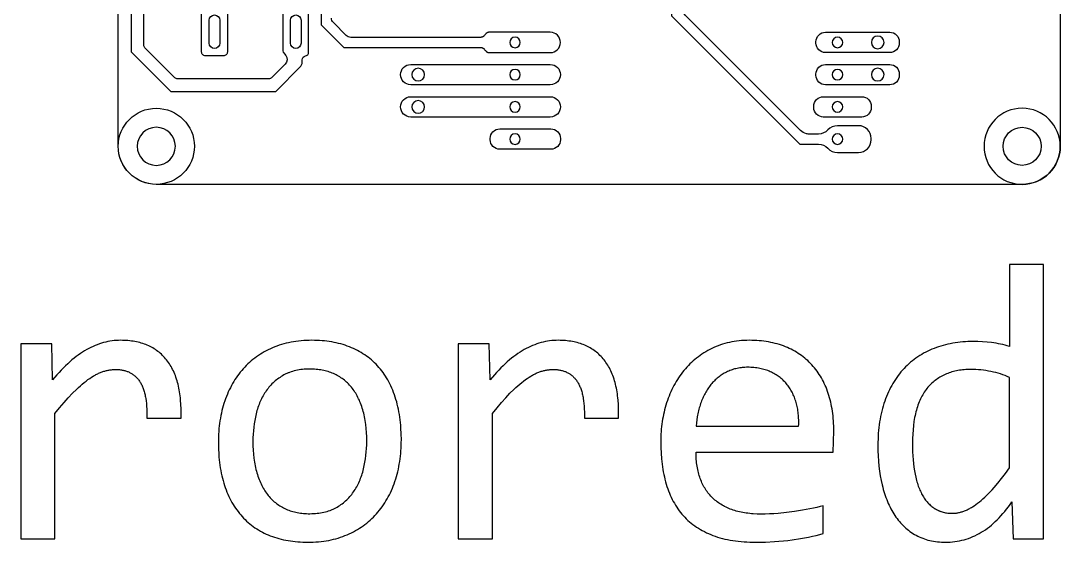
# Model space of a CAD drawing. Extents: x -177 to 52, y -70 to 234.
# Drawn here: x -123.5 to -41.6, y -69.7 to -28.6 of the extents above; entities that cross this region are included whole.
import ezdxf

# ---------------------------------------------------------------- set-up
doc = ezdxf.new("R2010")
doc.units = 0
doc.layers.get('0').update_dxf_attribs({"color": 160, "linetype": 'CONTINUOUS'})
for name, color, linetype in [('DEFAULT', 7, 'CONTINUOUS'), ('HOLES', 22, 'CONTINUOUS'), ('MOSFET', 7, 'CONTINUOUS'), ('MOSFET$TRACES', 7, 'CONTINUOUS')]:
    doc.layers.add(name, color=color, linetype=linetype)

msp = doc.modelspace()

# ---------------------------------------------------------------- linework, layer by layer
for points in [[(-55.951, -62.072), (-55.946, -62.495), (-55.93, -62.909), (-55.904, -63.314), (-55.867, -63.709), (-55.82, -64.094), (-55.762, -64.47), (-55.694, -64.837), (-55.615, -65.193), (-55.571, -65.368), (-55.525, -65.539), (-55.477, -65.707), (-55.426, -65.872), (-55.372, -66.034), (-55.316, -66.192), (-55.257, -66.347), (-55.196, -66.5), (-55.132, -66.649), (-55.065, -66.795), (-54.996, -66.937), (-54.925, -67.077), (-54.851, -67.213), (-54.774, -67.346), (-54.694, -67.477), (-54.612, -67.603), (-54.528, -67.727), (-54.441, -67.847), (-54.351, -67.963), (-54.259, -68.076), (-54.164, -68.186), (-54.066, -68.292), (-53.966, -68.394), (-53.863, -68.493), (-53.757, -68.588), (-53.649, -68.68), (-53.538, -68.768), (-53.425, -68.853), (-53.309, -68.934), (-53.19, -69.012), (-53.069, -69.086), (-52.945, -69.157), (-52.818, -69.223), (-52.689, -69.286), (-52.558, -69.344), (-52.424, -69.398), (-52.287, -69.447), (-52.149, -69.492), (-52.007, -69.533), (-51.864, -69.57), (-51.718, -69.602), (-51.569, -69.63), (-51.418, -69.654), (-51.265, -69.673), (-51.109, -69.688), (-50.95, -69.699), (-50.79, -69.705), (-50.626, -69.707), (-50.438, -69.704), (-50.251, -69.695), (-50.066, -69.68), (-49.882, -69.659), (-49.7, -69.631), (-49.52, -69.598), (-49.342, -69.558), (-49.165, -69.512), (-48.99, -69.461), (-48.816, -69.403), (-48.644, -69.339), (-48.474, -69.268), (-48.306, -69.192), (-48.139, -69.11), (-47.974, -69.022), (-47.811, -68.927), (-47.649, -68.826), (-47.488, -68.719), (-47.329, -68.605), (-47.172, -68.484), (-47.016, -68.357), (-46.861, -68.223), (-46.708, -68.083), (-46.556, -67.936), (-46.405, -67.783), (-46.257, -67.623), (-46.109, -67.456), (-45.963, -67.283), (-45.818, -67.103), (-45.675, -66.917), (-45.533, -66.724), (-45.393, -66.525), (-45.301, -69.432), (-42.914, -69.432), (-42.914, -47.81), (-45.592, -47.81), (-45.592, -54.267), (-45.764, -54.219), (-45.938, -54.175), (-46.112, -54.133), (-46.286, -54.095), (-46.462, -54.061), (-46.638, -54.029), (-46.814, -54.001), (-46.992, -53.977), (-47.349, -53.937), (-47.709, -53.908), (-48.072, -53.891), (-48.438, -53.885), (-48.649, -53.887), (-48.858, -53.893), (-49.064, -53.904), (-49.268, -53.919), (-49.469, -53.938), (-49.668, -53.961), (-49.864, -53.989), (-50.058, -54.021), (-50.25, -54.057), (-50.439, -54.097), (-50.625, -54.142), (-50.809, -54.191), (-50.991, -54.244), (-51.17, -54.301), (-51.347, -54.362), (-51.521, -54.428), (-51.693, -54.498), (-51.861, -54.572), (-52.027, -54.65), (-52.189, -54.731), (-52.348, -54.817), (-52.504, -54.907), (-52.657, -55), (-52.807, -55.098), (-52.954, -55.199), (-53.097, -55.304), (-53.238, -55.414), (-53.375, -55.527), (-53.509, -55.644), (-53.64, -55.765), (-53.768, -55.891), (-53.893, -56.02), (-54.015, -56.152), (-54.133, -56.289), (-54.248, -56.429), (-54.359, -56.573), (-54.466, -56.721), (-54.57, -56.872), (-54.67, -57.028), (-54.767, -57.186), (-54.861, -57.349), (-54.951, -57.515), (-55.037, -57.685), (-55.12, -57.859), (-55.199, -58.036), (-55.275, -58.217), (-55.347, -58.402), (-55.416, -58.59), (-55.481, -58.782), (-55.541, -58.978), (-55.598, -59.177), (-55.65, -59.379), (-55.698, -59.585), (-55.742, -59.794), (-55.782, -60.006), (-55.818, -60.222), (-55.849, -60.441), (-55.876, -60.664), (-55.899, -60.89), (-55.918, -61.12), (-55.933, -61.352), (-55.943, -61.589), (-55.949, -61.828)], [(-120.955, -56.899), (-121.032, -54.069), (-123.465, -54.069), (-123.465, -69.432), (-120.772, -69.432), (-120.772, -59.562), (-120.41, -59.113), (-120.06, -58.697), (-119.722, -58.317), (-119.394, -57.971), (-119.077, -57.656), (-118.922, -57.51), (-118.769, -57.372), (-118.618, -57.241), (-118.469, -57.117), (-118.322, -57.001), (-118.178, -56.892), (-118.035, -56.79), (-117.893, -56.696), (-117.752, -56.608), (-117.682, -56.568), (-117.612, -56.528), (-117.542, -56.491), (-117.473, -56.455), (-117.403, -56.422), (-117.334, -56.39), (-117.266, -56.36), (-117.197, -56.331), (-117.129, -56.305), (-117.061, -56.28), (-116.993, -56.257), (-116.925, -56.235), (-116.857, -56.215), (-116.79, -56.196), (-116.722, -56.179), (-116.654, -56.163), (-116.587, -56.149), (-116.52, -56.136), (-116.452, -56.125), (-116.385, -56.115), (-116.318, -56.107), (-116.25, -56.1), (-116.183, -56.095), (-116.116, -56.091), (-116.049, -56.089), (-115.982, -56.088), (-115.906, -56.089), (-115.831, -56.092), (-115.758, -56.096), (-115.685, -56.103), (-115.614, -56.111), (-115.544, -56.12), (-115.475, -56.132), (-115.407, -56.145), (-115.34, -56.16), (-115.274, -56.177), (-115.21, -56.196), (-115.147, -56.216), (-115.085, -56.239), (-115.024, -56.263), (-114.964, -56.289), (-114.905, -56.316), (-114.848, -56.345), (-114.791, -56.377), (-114.736, -56.409), (-114.682, -56.444), (-114.629, -56.481), (-114.577, -56.519), (-114.527, -56.559), (-114.477, -56.601), (-114.429, -56.644), (-114.382, -56.69), (-114.336, -56.737), (-114.291, -56.786), (-114.247, -56.836), (-114.204, -56.889), (-114.163, -56.943), (-114.123, -56.999), (-114.084, -57.057), (-114.046, -57.117), (-114.01, -57.179), (-113.975, -57.244), (-113.941, -57.311), (-113.909, -57.379), (-113.878, -57.45), (-113.848, -57.524), (-113.819, -57.599), (-113.792, -57.676), (-113.767, -57.756), (-113.742, -57.838), (-113.719, -57.922), (-113.697, -58.008), (-113.677, -58.096), (-113.658, -58.187), (-113.64, -58.279), (-113.624, -58.374), (-113.595, -58.57), (-113.571, -58.775), (-113.553, -58.989), (-113.54, -59.211), (-113.533, -59.442), (-113.531, -59.681), (-113.534, -59.929), (-110.84, -59.929), (-110.834, -59.555), (-110.838, -59.191), (-110.853, -58.84), (-110.877, -58.5), (-110.894, -58.335), (-110.912, -58.173), (-110.934, -58.013), (-110.958, -57.856), (-110.984, -57.703), (-111.014, -57.552), (-111.045, -57.404), (-111.08, -57.259), (-111.117, -57.117), (-111.156, -56.978), (-111.198, -56.842), (-111.243, -56.709), (-111.29, -56.578), (-111.34, -56.451), (-111.392, -56.327), (-111.447, -56.205), (-111.505, -56.087), (-111.565, -55.971), (-111.628, -55.858), (-111.693, -55.748), (-111.761, -55.642), (-111.832, -55.538), (-111.905, -55.437), (-111.981, -55.339), (-112.059, -55.244), (-112.139, -55.151), (-112.222, -55.062), (-112.307, -54.976), (-112.394, -54.893), (-112.483, -54.813), (-112.575, -54.736), (-112.669, -54.662), (-112.765, -54.592), (-112.863, -54.524), (-112.964, -54.459), (-113.067, -54.397), (-113.172, -54.338), (-113.279, -54.282), (-113.389, -54.229), (-113.501, -54.18), (-113.615, -54.133), (-113.732, -54.089), (-113.851, -54.048), (-113.972, -54.01), (-114.095, -53.976), (-114.22, -53.944), (-114.348, -53.915), (-114.478, -53.89), (-114.61, -53.867), (-114.745, -53.847), (-114.882, -53.831), (-115.021, -53.817), (-115.162, -53.807), (-115.306, -53.799), (-115.451, -53.795), (-115.599, -53.793), (-115.768, -53.796), (-115.936, -53.805), (-116.104, -53.819), (-116.271, -53.839), (-116.439, -53.865), (-116.606, -53.896), (-116.773, -53.934), (-116.94, -53.977), (-117.107, -54.026), (-117.274, -54.08), (-117.44, -54.14), (-117.606, -54.206), (-117.773, -54.278), (-117.938, -54.355), (-118.104, -54.439), (-118.27, -54.528), (-118.435, -54.623), (-118.601, -54.725), (-118.767, -54.835), (-118.934, -54.951), (-119.101, -55.075), (-119.268, -55.205), (-119.435, -55.343), (-119.603, -55.488), (-119.771, -55.64), (-119.939, -55.798), (-120.108, -55.964), (-120.277, -56.137), (-120.446, -56.317), (-120.615, -56.504)], [(-93.488, -61.628), (-93.495, -61.16), (-93.518, -60.706), (-93.535, -60.484), (-93.556, -60.265), (-93.58, -60.05), (-93.608, -59.837), (-93.64, -59.629), (-93.676, -59.423), (-93.716, -59.221), (-93.759, -59.023), (-93.806, -58.827), (-93.857, -58.635), (-93.911, -58.447), (-93.97, -58.261), (-94.032, -58.08), (-94.097, -57.902), (-94.166, -57.727), (-94.238, -57.557), (-94.313, -57.39), (-94.392, -57.227), (-94.474, -57.068), (-94.559, -56.913), (-94.648, -56.761), (-94.74, -56.613), (-94.835, -56.469), (-94.934, -56.329), (-95.036, -56.192), (-95.141, -56.06), (-95.25, -55.931), (-95.362, -55.805), (-95.478, -55.684), (-95.596, -55.566), (-95.718, -55.452), (-95.842, -55.342), (-95.97, -55.235), (-96.101, -55.132), (-96.235, -55.033), (-96.372, -54.937), (-96.512, -54.845), (-96.656, -54.757), (-96.802, -54.672), (-96.952, -54.592), (-97.104, -54.515), (-97.26, -54.441), (-97.419, -54.372), (-97.581, -54.306), (-97.746, -54.244), (-97.914, -54.186), (-98.084, -54.132), (-98.257, -54.081), (-98.432, -54.035), (-98.611, -53.993), (-98.792, -53.955), (-98.976, -53.921), (-99.162, -53.891), (-99.351, -53.865), (-99.543, -53.843), (-99.737, -53.825), (-99.934, -53.811), (-100.134, -53.801), (-100.337, -53.795), (-100.542, -53.793), (-100.757, -53.795), (-100.969, -53.802), (-101.178, -53.814), (-101.384, -53.83), (-101.587, -53.851), (-101.787, -53.876), (-101.985, -53.906), (-102.179, -53.94), (-102.371, -53.98), (-102.56, -54.023), (-102.746, -54.072), (-102.929, -54.125), (-103.11, -54.182), (-103.287, -54.244), (-103.461, -54.311), (-103.633, -54.382), (-103.802, -54.458), (-103.967, -54.537), (-104.129, -54.62), (-104.288, -54.706), (-104.444, -54.797), (-104.596, -54.891), (-104.746, -54.989), (-104.892, -55.09), (-105.035, -55.195), (-105.174, -55.304), (-105.31, -55.417), (-105.444, -55.533), (-105.573, -55.653), (-105.7, -55.776), (-105.824, -55.904), (-105.944, -56.035), (-106.061, -56.169), (-106.174, -56.307), (-106.284, -56.448), (-106.39, -56.592), (-106.493, -56.74), (-106.593, -56.891), (-106.689, -57.045), (-106.782, -57.202), (-106.871, -57.362), (-106.956, -57.526), (-107.039, -57.692), (-107.117, -57.863), (-107.193, -58.036), (-107.264, -58.212), (-107.333, -58.392), (-107.397, -58.575), (-107.459, -58.761), (-107.516, -58.949), (-107.569, -59.14), (-107.618, -59.333), (-107.664, -59.529), (-107.705, -59.727), (-107.743, -59.927), (-107.776, -60.13), (-107.806, -60.336), (-107.831, -60.543), (-107.853, -60.754), (-107.871, -60.967), (-107.885, -61.182), (-107.895, -61.399), (-107.9, -61.62), (-107.902, -61.842), (-107.895, -62.313), (-107.872, -62.771), (-107.855, -62.994), (-107.835, -63.214), (-107.81, -63.431), (-107.782, -63.644), (-107.75, -63.854), (-107.714, -64.06), (-107.675, -64.262), (-107.631, -64.462), (-107.584, -64.657), (-107.533, -64.85), (-107.479, -65.039), (-107.42, -65.224), (-107.359, -65.406), (-107.293, -65.584), (-107.225, -65.758), (-107.153, -65.929), (-107.077, -66.096), (-106.999, -66.259), (-106.917, -66.418), (-106.831, -66.574), (-106.743, -66.726), (-106.651, -66.875), (-106.555, -67.02), (-106.456, -67.161), (-106.354, -67.298), (-106.249, -67.431), (-106.14, -67.561), (-106.028, -67.688), (-105.913, -67.81), (-105.794, -67.929), (-105.673, -68.044), (-105.548, -68.155), (-105.42, -68.262), (-105.289, -68.366), (-105.155, -68.466), (-105.018, -68.562), (-104.878, -68.654), (-104.734, -68.743), (-104.588, -68.827), (-104.438, -68.908), (-104.286, -68.986), (-104.13, -69.059), (-103.971, -69.129), (-103.809, -69.195), (-103.644, -69.257), (-103.477, -69.315), (-103.306, -69.369), (-103.133, -69.419), (-102.958, -69.465), (-102.779, -69.507), (-102.598, -69.545), (-102.415, -69.579), (-102.228, -69.609), (-102.039, -69.635), (-101.847, -69.657), (-101.653, -69.675), (-101.456, -69.689), (-101.256, -69.699), (-101.053, -69.705), (-100.848, -69.707), (-100.633, -69.705), (-100.422, -69.698), (-100.213, -69.687), (-100.007, -69.671), (-99.803, -69.65), (-99.603, -69.625), (-99.405, -69.595), (-99.211, -69.56), (-99.019, -69.521), (-98.83, -69.477), (-98.644, -69.429), (-98.461, -69.376), (-98.281, -69.319), (-98.103, -69.256), (-97.929, -69.19), (-97.757, -69.118), (-97.588, -69.043), (-97.423, -68.964), (-97.261, -68.881), (-97.102, -68.794), (-96.946, -68.704), (-96.794, -68.61), (-96.645, -68.512), (-96.498, -68.411), (-96.356, -68.305), (-96.216, -68.197), (-96.08, -68.084), (-95.947, -67.968), (-95.817, -67.848), (-95.69, -67.724), (-95.567, -67.597), (-95.446, -67.466), (-95.33, -67.331), (-95.216, -67.193), (-95.106, -67.052), (-95, -66.907), (-94.897, -66.759), (-94.797, -66.608), (-94.701, -66.453), (-94.609, -66.295), (-94.52, -66.134), (-94.434, -65.969), (-94.352, -65.801), (-94.273, -65.629), (-94.198, -65.455), (-94.126, -65.276), (-94.058, -65.095), (-93.993, -64.91), (-93.932, -64.723), (-93.874, -64.533), (-93.821, -64.34), (-93.772, -64.146), (-93.726, -63.949), (-93.685, -63.749), (-93.648, -63.548), (-93.614, -63.344), (-93.584, -63.137), (-93.559, -62.929), (-93.537, -62.718), (-93.519, -62.504), (-93.506, -62.289), (-93.496, -62.071), (-93.49, -61.85)], [(-86.495, -56.899), (-86.571, -54.069), (-89.004, -54.069), (-89.004, -69.432), (-86.311, -69.432), (-86.311, -59.562), (-85.95, -59.113), (-85.599, -58.697), (-85.261, -58.317), (-84.934, -57.971), (-84.617, -57.656), (-84.461, -57.51), (-84.308, -57.372), (-84.157, -57.241), (-84.009, -57.117), (-83.862, -57.001), (-83.717, -56.892), (-83.574, -56.79), (-83.432, -56.696), (-83.291, -56.608), (-83.221, -56.568), (-83.151, -56.528), (-83.081, -56.491), (-83.012, -56.455), (-82.943, -56.422), (-82.874, -56.39), (-82.805, -56.36), (-82.737, -56.331), (-82.668, -56.305), (-82.6, -56.28), (-82.532, -56.257), (-82.465, -56.235), (-82.397, -56.215), (-82.329, -56.196), (-82.261, -56.179), (-82.194, -56.163), (-82.126, -56.149), (-82.059, -56.136), (-81.992, -56.125), (-81.924, -56.115), (-81.857, -56.107), (-81.79, -56.1), (-81.723, -56.095), (-81.655, -56.091), (-81.588, -56.089), (-81.521, -56.088), (-81.445, -56.089), (-81.371, -56.092), (-81.297, -56.096), (-81.225, -56.103), (-81.153, -56.111), (-81.083, -56.12), (-81.014, -56.132), (-80.946, -56.145), (-80.879, -56.16), (-80.814, -56.177), (-80.749, -56.196), (-80.686, -56.216), (-80.624, -56.239), (-80.563, -56.263), (-80.503, -56.289), (-80.445, -56.316), (-80.387, -56.345), (-80.331, -56.377), (-80.275, -56.409), (-80.221, -56.444), (-80.168, -56.481), (-80.117, -56.519), (-80.066, -56.559), (-80.017, -56.601), (-79.968, -56.644), (-79.921, -56.69), (-79.875, -56.737), (-79.83, -56.786), (-79.786, -56.836), (-79.744, -56.889), (-79.702, -56.943), (-79.662, -56.999), (-79.623, -57.057), (-79.585, -57.117), (-79.549, -57.179), (-79.514, -57.244), (-79.48, -57.311), (-79.448, -57.379), (-79.417, -57.45), (-79.387, -57.524), (-79.359, -57.599), (-79.332, -57.676), (-79.306, -57.756), (-79.282, -57.838), (-79.259, -57.922), (-79.237, -58.008), (-79.216, -58.096), (-79.197, -58.187), (-79.18, -58.279), (-79.163, -58.374), (-79.134, -58.57), (-79.111, -58.775), (-79.093, -58.989), (-79.08, -59.211), (-79.072, -59.442), (-79.07, -59.681), (-79.073, -59.929), (-76.38, -59.929), (-76.374, -59.555), (-76.378, -59.191), (-76.392, -58.84), (-76.417, -58.5), (-76.433, -58.335), (-76.452, -58.173), (-76.473, -58.013), (-76.497, -57.856), (-76.524, -57.703), (-76.553, -57.552), (-76.585, -57.404), (-76.619, -57.259), (-76.656, -57.117), (-76.695, -56.978), (-76.737, -56.842), (-76.782, -56.709), (-76.829, -56.578), (-76.879, -56.451), (-76.932, -56.327), (-76.987, -56.205), (-77.044, -56.087), (-77.105, -55.971), (-77.167, -55.858), (-77.233, -55.748), (-77.301, -55.642), (-77.371, -55.538), (-77.444, -55.437), (-77.52, -55.339), (-77.598, -55.244), (-77.678, -55.151), (-77.761, -55.062), (-77.846, -54.976), (-77.933, -54.893), (-78.022, -54.813), (-78.114, -54.736), (-78.208, -54.662), (-78.304, -54.592), (-78.403, -54.524), (-78.503, -54.459), (-78.606, -54.397), (-78.711, -54.338), (-78.819, -54.282), (-78.929, -54.229), (-79.041, -54.18), (-79.155, -54.133), (-79.271, -54.089), (-79.39, -54.048), (-79.511, -54.01), (-79.634, -53.976), (-79.76, -53.944), (-79.887, -53.915), (-80.018, -53.89), (-80.15, -53.867), (-80.284, -53.847), (-80.421, -53.831), (-80.56, -53.817), (-80.701, -53.807), (-80.845, -53.799), (-80.991, -53.795), (-81.139, -53.793), (-81.307, -53.796), (-81.475, -53.805), (-81.643, -53.819), (-81.811, -53.839), (-81.978, -53.865), (-82.146, -53.896), (-82.313, -53.934), (-82.48, -53.977), (-82.647, -54.026), (-82.813, -54.08), (-82.98, -54.14), (-83.146, -54.206), (-83.312, -54.278), (-83.478, -54.355), (-83.644, -54.439), (-83.809, -54.528), (-83.975, -54.623), (-84.141, -54.725), (-84.307, -54.835), (-84.473, -54.951), (-84.64, -55.075), (-84.807, -55.205), (-84.975, -55.343), (-85.142, -55.488), (-85.31, -55.64), (-85.479, -55.798), (-85.647, -55.964), (-85.816, -56.137), (-85.985, -56.317), (-86.155, -56.504)], [(-59.425, -60.939), (-59.432, -60.535), (-59.44, -60.336), (-59.452, -60.14), (-59.468, -59.947), (-59.486, -59.755), (-59.509, -59.567), (-59.534, -59.38), (-59.563, -59.197), (-59.595, -59.015), (-59.631, -58.836), (-59.67, -58.66), (-59.713, -58.486), (-59.759, -58.314), (-59.808, -58.145), (-59.861, -57.978), (-59.917, -57.814), (-59.977, -57.654), (-60.039, -57.496), (-60.105, -57.341), (-60.174, -57.19), (-60.246, -57.041), (-60.322, -56.896), (-60.401, -56.754), (-60.482, -56.615), (-60.568, -56.479), (-60.656, -56.346), (-60.748, -56.217), (-60.843, -56.09), (-60.941, -55.967), (-61.042, -55.846), (-61.147, -55.729), (-61.254, -55.615), (-61.365, -55.504), (-61.479, -55.396), (-61.596, -55.292), (-61.715, -55.191), (-61.838, -55.094), (-61.964, -54.999), (-62.093, -54.908), (-62.225, -54.82), (-62.361, -54.736), (-62.499, -54.655), (-62.64, -54.577), (-62.784, -54.502), (-62.932, -54.431), (-63.082, -54.363), (-63.235, -54.298), (-63.392, -54.237), (-63.551, -54.18), (-63.713, -54.126), (-63.878, -54.077), (-64.046, -54.032), (-64.217, -53.99), (-64.39, -53.953), (-64.567, -53.919), (-64.746, -53.89), (-64.928, -53.864), (-65.113, -53.842), (-65.301, -53.825), (-65.492, -53.811), (-65.686, -53.801), (-65.882, -53.795), (-66.081, -53.793), (-66.287, -53.796), (-66.489, -53.803), (-66.689, -53.816), (-66.886, -53.833), (-67.08, -53.856), (-67.271, -53.883), (-67.46, -53.916), (-67.646, -53.954), (-67.829, -53.996), (-68.01, -54.044), (-68.188, -54.097), (-68.362, -54.155), (-68.535, -54.217), (-68.704, -54.285), (-68.871, -54.358), (-69.035, -54.436), (-69.196, -54.518), (-69.354, -54.604), (-69.508, -54.693), (-69.66, -54.785), (-69.808, -54.882), (-69.953, -54.981), (-70.095, -55.085), (-70.234, -55.191), (-70.37, -55.302), (-70.502, -55.416), (-70.632, -55.533), (-70.758, -55.654), (-70.881, -55.778), (-71.001, -55.906), (-71.117, -56.038), (-71.231, -56.173), (-71.341, -56.311), (-71.448, -56.452), (-71.551, -56.595), (-71.652, -56.742), (-71.748, -56.891), (-71.842, -57.043), (-71.932, -57.197), (-72.019, -57.355), (-72.102, -57.515), (-72.182, -57.678), (-72.259, -57.843), (-72.332, -58.012), (-72.403, -58.183), (-72.469, -58.357), (-72.533, -58.533), (-72.593, -58.713), (-72.649, -58.894), (-72.702, -59.077), (-72.751, -59.261), (-72.797, -59.447), (-72.839, -59.634), (-72.877, -59.822), (-72.912, -60.012), (-72.943, -60.203), (-72.97, -60.395), (-72.994, -60.589), (-73.014, -60.784), (-73.03, -60.981), (-73.043, -61.179), (-73.052, -61.378), (-73.057, -61.579), (-73.059, -61.781), (-73.052, -62.241), (-73.032, -62.69), (-72.998, -63.126), (-72.976, -63.34), (-72.95, -63.55), (-72.921, -63.758), (-72.889, -63.962), (-72.853, -64.163), (-72.814, -64.362), (-72.771, -64.557), (-72.725, -64.749), (-72.676, -64.938), (-72.623, -65.124), (-72.567, -65.307), (-72.507, -65.486), (-72.443, -65.662), (-72.375, -65.834), (-72.304, -66.002), (-72.229, -66.167), (-72.151, -66.329), (-72.068, -66.486), (-71.982, -66.64), (-71.893, -66.791), (-71.799, -66.938), (-71.702, -67.081), (-71.601, -67.221), (-71.497, -67.357), (-71.389, -67.49), (-71.277, -67.619), (-71.161, -67.744), (-71.041, -67.866), (-70.917, -67.983), (-70.789, -68.097), (-70.657, -68.208), (-70.522, -68.314), (-70.382, -68.417), (-70.238, -68.516), (-70.09, -68.611), (-69.938, -68.702), (-69.782, -68.79), (-69.623, -68.874), (-69.459, -68.954), (-69.291, -69.03), (-69.119, -69.103), (-68.943, -69.172), (-68.763, -69.237), (-68.579, -69.297), (-68.39, -69.354), (-68.197, -69.406), (-68, -69.454), (-67.798, -69.498), (-67.592, -69.538), (-67.382, -69.574), (-67.168, -69.605), (-66.949, -69.632), (-66.726, -69.655), (-66.498, -69.674), (-66.267, -69.689), (-66.031, -69.699), (-65.791, -69.705), (-65.546, -69.707), (-64.818, -69.695), (-64.102, -69.66), (-63.749, -69.633), (-63.398, -69.6), (-63.051, -69.561), (-62.707, -69.516), (-62.04, -69.413), (-61.409, -69.296), (-61.106, -69.232), (-60.812, -69.165), (-60.527, -69.094), (-60.251, -69.019), (-60.251, -66.831), (-60.501, -66.898), (-60.762, -66.963), (-61.033, -67.024), (-61.315, -67.083), (-61.902, -67.192), (-62.516, -67.29), (-63.155, -67.372), (-63.817, -67.435), (-64.153, -67.458), (-64.49, -67.475), (-64.827, -67.485), (-65.163, -67.489), (-65.469, -67.484), (-65.765, -67.469), (-65.91, -67.458), (-66.052, -67.444), (-66.192, -67.428), (-66.33, -67.41), (-66.466, -67.389), (-66.599, -67.365), (-66.73, -67.339), (-66.859, -67.311), (-66.986, -67.28), (-67.11, -67.247), (-67.232, -67.211), (-67.352, -67.173), (-67.469, -67.132), (-67.584, -67.089), (-67.697, -67.044), (-67.808, -66.995), (-67.916, -66.945), (-68.022, -66.892), (-68.126, -66.836), (-68.228, -66.778), (-68.327, -66.718), (-68.424, -66.655), (-68.519, -66.59), (-68.611, -66.522), (-68.701, -66.452), (-68.789, -66.379), (-68.875, -66.304), (-68.958, -66.226), (-69.039, -66.146), (-69.118, -66.064), (-69.193, -65.98), (-69.267, -65.893), (-69.337, -65.805), (-69.406, -65.714), (-69.471, -65.622), (-69.534, -65.527), (-69.594, -65.43), (-69.652, -65.33), (-69.708, -65.229), (-69.76, -65.125), (-69.81, -65.02), (-69.858, -64.912), (-69.903, -64.802), (-69.945, -64.69), (-69.985, -64.576), (-70.022, -64.46), (-70.057, -64.341), (-70.089, -64.221), (-70.119, -64.098), (-70.146, -63.973), (-70.17, -63.846), (-70.192, -63.717), (-70.211, -63.586), (-70.228, -63.452), (-70.242, -63.317), (-70.254, -63.179), (-70.263, -63.039), (-70.269, -62.897), (-70.273, -62.753), (-70.274, -62.607), (-59.486, -62.607)], [(-96.212, -61.75), (-96.216, -61.4), (-96.231, -61.061), (-96.256, -60.734), (-96.29, -60.417), (-96.311, -60.263), (-96.334, -60.112), (-96.36, -59.963), (-96.388, -59.818), (-96.419, -59.675), (-96.452, -59.535), (-96.487, -59.398), (-96.525, -59.264), (-96.566, -59.132), (-96.608, -59.003), (-96.652, -58.877), (-96.699, -58.754), (-96.747, -58.633), (-96.798, -58.516), (-96.851, -58.4), (-96.906, -58.288), (-96.963, -58.179), (-97.022, -58.072), (-97.083, -57.968), (-97.146, -57.866), (-97.212, -57.768), (-97.279, -57.672), (-97.349, -57.579), (-97.42, -57.489), (-97.494, -57.401), (-97.57, -57.316), (-97.647, -57.234), (-97.727, -57.155), (-97.809, -57.078), (-97.892, -57.004), (-97.978, -56.933), (-98.065, -56.865), (-98.154, -56.799), (-98.246, -56.737), (-98.339, -56.677), (-98.435, -56.619), (-98.532, -56.565), (-98.631, -56.513), (-98.733, -56.464), (-98.836, -56.417), (-98.941, -56.374), (-99.047, -56.333), (-99.155, -56.295), (-99.265, -56.26), (-99.376, -56.228), (-99.488, -56.198), (-99.602, -56.172), (-99.718, -56.148), (-99.835, -56.127), (-99.953, -56.108), (-100.073, -56.093), (-100.194, -56.08), (-100.317, -56.07), (-100.442, -56.063), (-100.568, -56.059), (-100.695, -56.058), (-100.843, -56.06), (-100.988, -56.065), (-101.131, -56.074), (-101.27, -56.087), (-101.407, -56.103), (-101.542, -56.123), (-101.674, -56.147), (-101.803, -56.175), (-101.929, -56.206), (-102.053, -56.24), (-102.174, -56.278), (-102.292, -56.32), (-102.35, -56.343), (-102.407, -56.366), (-102.464, -56.39), (-102.52, -56.415), (-102.576, -56.441), (-102.63, -56.468), (-102.685, -56.496), (-102.738, -56.525), (-102.843, -56.584), (-102.945, -56.646), (-103.046, -56.711), (-103.143, -56.778), (-103.239, -56.847), (-103.332, -56.919), (-103.422, -56.993), (-103.511, -57.07), (-103.597, -57.149), (-103.68, -57.231), (-103.761, -57.315), (-103.84, -57.401), (-103.916, -57.49), (-103.99, -57.581), (-104.061, -57.675), (-104.13, -57.772), (-104.197, -57.87), (-104.262, -57.971), (-104.324, -58.073), (-104.384, -58.178), (-104.442, -58.284), (-104.497, -58.393), (-104.55, -58.503), (-104.601, -58.615), (-104.65, -58.73), (-104.696, -58.846), (-104.74, -58.964), (-104.782, -59.084), (-104.821, -59.207), (-104.859, -59.331), (-104.893, -59.457), (-104.926, -59.585), (-104.985, -59.845), (-105.037, -60.108), (-105.08, -60.374), (-105.116, -60.643), (-105.143, -60.915), (-105.163, -61.19), (-105.175, -61.469), (-105.179, -61.75), (-105.174, -62.101), (-105.159, -62.44), (-105.135, -62.768), (-105.1, -63.085), (-105.079, -63.24), (-105.056, -63.392), (-105.03, -63.541), (-105.002, -63.687), (-104.972, -63.83), (-104.938, -63.971), (-104.903, -64.109), (-104.865, -64.245), (-104.825, -64.377), (-104.782, -64.507), (-104.738, -64.634), (-104.691, -64.758), (-104.643, -64.879), (-104.592, -64.997), (-104.539, -65.113), (-104.484, -65.226), (-104.427, -65.336), (-104.368, -65.443), (-104.307, -65.547), (-104.244, -65.649), (-104.178, -65.748), (-104.111, -65.844), (-104.041, -65.937), (-103.97, -66.027), (-103.896, -66.115), (-103.821, -66.2), (-103.743, -66.282), (-103.664, -66.361), (-103.582, -66.438), (-103.499, -66.511), (-103.414, -66.582), (-103.327, -66.651), (-103.238, -66.716), (-103.147, -66.779), (-103.055, -66.839), (-102.96, -66.897), (-102.863, -66.951), (-102.765, -67.003), (-102.664, -67.052), (-102.562, -67.098), (-102.458, -67.142), (-102.352, -67.183), (-102.245, -67.221), (-102.135, -67.256), (-102.025, -67.288), (-101.912, -67.318), (-101.798, -67.344), (-101.682, -67.368), (-101.565, -67.389), (-101.445, -67.407), (-101.325, -67.423), (-101.202, -67.436), (-101.078, -67.445), (-100.952, -67.452), (-100.824, -67.457), (-100.695, -67.458), (-100.547, -67.456), (-100.402, -67.451), (-100.26, -67.442), (-100.12, -67.429), (-99.983, -67.412), (-99.848, -67.392), (-99.717, -67.369), (-99.588, -67.341), (-99.461, -67.31), (-99.338, -67.276), (-99.217, -67.237), (-99.098, -67.195), (-99.04, -67.173), (-98.983, -67.15), (-98.926, -67.126), (-98.87, -67.101), (-98.815, -67.075), (-98.76, -67.048), (-98.706, -67.02), (-98.652, -66.991), (-98.547, -66.932), (-98.445, -66.87), (-98.345, -66.805), (-98.247, -66.738), (-98.151, -66.669), (-98.058, -66.597), (-97.968, -66.523), (-97.88, -66.446), (-97.794, -66.367), (-97.71, -66.285), (-97.629, -66.201), (-97.551, -66.115), (-97.474, -66.026), (-97.4, -65.934), (-97.329, -65.84), (-97.26, -65.744), (-97.193, -65.646), (-97.129, -65.545), (-97.066, -65.443), (-97.006, -65.338), (-96.949, -65.232), (-96.893, -65.123), (-96.84, -65.013), (-96.789, -64.901), (-96.741, -64.786), (-96.694, -64.67), (-96.65, -64.552), (-96.608, -64.432), (-96.569, -64.309), (-96.532, -64.185), (-96.497, -64.059), (-96.464, -63.931), (-96.405, -63.671), (-96.354, -63.407), (-96.31, -63.14), (-96.275, -62.869), (-96.247, -62.595), (-96.227, -62.317), (-96.216, -62.035)], [(-62.195, -60.557), (-62.19, -60.429), (-62.188, -60.303), (-62.188, -60.178), (-62.19, -60.055), (-62.194, -59.933), (-62.201, -59.813), (-62.21, -59.693), (-62.222, -59.575), (-62.235, -59.459), (-62.251, -59.344), (-62.269, -59.23), (-62.289, -59.118), (-62.312, -59.007), (-62.337, -58.897), (-62.364, -58.789), (-62.394, -58.682), (-62.425, -58.577), (-62.459, -58.474), (-62.495, -58.372), (-62.533, -58.272), (-62.573, -58.175), (-62.615, -58.079), (-62.659, -57.984), (-62.705, -57.892), (-62.754, -57.802), (-62.804, -57.713), (-62.857, -57.627), (-62.912, -57.542), (-62.968, -57.459), (-63.027, -57.378), (-63.088, -57.298), (-63.151, -57.221), (-63.216, -57.145), (-63.283, -57.072), (-63.352, -57.001), (-63.423, -56.932), (-63.496, -56.864), (-63.571, -56.799), (-63.648, -56.736), (-63.727, -56.676), (-63.808, -56.617), (-63.891, -56.56), (-63.975, -56.506), (-64.062, -56.453), (-64.151, -56.403), (-64.242, -56.355), (-64.334, -56.309), (-64.429, -56.264), (-64.525, -56.223), (-64.624, -56.184), (-64.724, -56.147), (-64.827, -56.114), (-64.931, -56.083), (-65.037, -56.055), (-65.145, -56.029), (-65.255, -56.006), (-65.367, -55.986), (-65.481, -55.969), (-65.597, -55.954), (-65.714, -55.942), (-65.834, -55.932), (-65.955, -55.926), (-66.079, -55.921), (-66.204, -55.92), (-66.312, -55.921), (-66.42, -55.925), (-66.526, -55.932), (-66.63, -55.941), (-66.734, -55.953), (-66.837, -55.967), (-66.938, -55.985), (-67.038, -56.004), (-67.137, -56.027), (-67.234, -56.052), (-67.331, -56.079), (-67.426, -56.109), (-67.52, -56.142), (-67.613, -56.178), (-67.705, -56.216), (-67.795, -56.257), (-67.884, -56.3), (-67.972, -56.345), (-68.058, -56.393), (-68.143, -56.442), (-68.225, -56.494), (-68.307, -56.548), (-68.387, -56.604), (-68.465, -56.662), (-68.542, -56.723), (-68.617, -56.785), (-68.69, -56.85), (-68.762, -56.917), (-68.833, -56.986), (-68.902, -57.057), (-68.969, -57.13), (-69.035, -57.206), (-69.099, -57.283), (-69.162, -57.362), (-69.223, -57.444), (-69.283, -57.527), (-69.341, -57.612), (-69.397, -57.699), (-69.452, -57.788), (-69.505, -57.879), (-69.557, -57.972), (-69.607, -58.066), (-69.656, -58.163), (-69.703, -58.261), (-69.749, -58.362), (-69.793, -58.464), (-69.836, -58.568), (-69.876, -58.675), (-69.916, -58.782), (-69.953, -58.891), (-69.988, -59.002), (-70.022, -59.114), (-70.053, -59.227), (-70.083, -59.341), (-70.111, -59.457), (-70.137, -59.574), (-70.16, -59.692), (-70.182, -59.811), (-70.221, -60.055), (-70.251, -60.303), (-70.274, -60.557)], [(-53.228, -61.903), (-53.224, -62.246), (-53.215, -62.577), (-53.199, -62.898), (-53.176, -63.207), (-53.148, -63.506), (-53.113, -63.793), (-53.071, -64.069), (-53.023, -64.334), (-52.969, -64.589), (-52.939, -64.711), (-52.908, -64.832), (-52.875, -64.949), (-52.841, -65.064), (-52.805, -65.176), (-52.767, -65.285), (-52.728, -65.391), (-52.687, -65.495), (-52.645, -65.595), (-52.601, -65.693), (-52.555, -65.789), (-52.508, -65.881), (-52.459, -65.971), (-52.409, -66.058), (-52.357, -66.142), (-52.304, -66.224), (-52.249, -66.303), (-52.194, -66.379), (-52.137, -66.452), (-52.078, -66.523), (-52.018, -66.591), (-51.957, -66.657), (-51.895, -66.72), (-51.831, -66.78), (-51.766, -66.838), (-51.699, -66.892), (-51.631, -66.945), (-51.562, -66.994), (-51.527, -67.018), (-51.492, -67.041), (-51.456, -67.063), (-51.42, -67.085), (-51.384, -67.106), (-51.347, -67.126), (-51.31, -67.146), (-51.273, -67.165), (-51.235, -67.184), (-51.197, -67.201), (-51.158, -67.218), (-51.12, -67.235), (-51.081, -67.251), (-51.041, -67.266), (-51.001, -67.28), (-50.961, -67.294), (-50.88, -67.319), (-50.798, -67.342), (-50.714, -67.362), (-50.629, -67.379), (-50.543, -67.394), (-50.455, -67.406), (-50.366, -67.415), (-50.275, -67.422), (-50.184, -67.426), (-50.091, -67.427), (-50.027, -67.427), (-49.964, -67.424), (-49.9, -67.419), (-49.836, -67.413), (-49.772, -67.405), (-49.708, -67.396), (-49.643, -67.384), (-49.579, -67.371), (-49.514, -67.356), (-49.448, -67.339), (-49.383, -67.321), (-49.317, -67.3), (-49.251, -67.278), (-49.185, -67.255), (-49.119, -67.229), (-49.052, -67.202), (-48.985, -67.173), (-48.918, -67.142), (-48.851, -67.109), (-48.783, -67.075), (-48.716, -67.039), (-48.648, -67.001), (-48.58, -66.961), (-48.511, -66.92), (-48.374, -66.831), (-48.235, -66.736), (-48.096, -66.634), (-47.956, -66.525), (-47.815, -66.408), (-47.673, -66.285), (-47.53, -66.155), (-47.386, -66.019), (-47.242, -65.875), (-47.096, -65.725), (-46.95, -65.568), (-46.803, -65.404), (-46.505, -65.055), (-46.204, -64.68), (-45.9, -64.277), (-45.592, -63.847), (-45.592, -56.716), (-45.758, -56.642), (-45.929, -56.572), (-46.105, -56.507), (-46.284, -56.446), (-46.468, -56.39), (-46.656, -56.339), (-46.849, -56.292), (-47.046, -56.249), (-47.244, -56.211), (-47.442, -56.179), (-47.64, -56.151), (-47.837, -56.129), (-48.034, -56.111), (-48.231, -56.098), (-48.426, -56.091), (-48.622, -56.088), (-48.757, -56.09), (-48.89, -56.094), (-49.021, -56.101), (-49.15, -56.11), (-49.277, -56.123), (-49.403, -56.138), (-49.527, -56.156), (-49.648, -56.176), (-49.768, -56.2), (-49.886, -56.226), (-50.003, -56.255), (-50.117, -56.286), (-50.229, -56.321), (-50.34, -56.358), (-50.449, -56.398), (-50.555, -56.44), (-50.66, -56.486), (-50.764, -56.534), (-50.865, -56.585), (-50.964, -56.638), (-51.062, -56.695), (-51.157, -56.754), (-51.251, -56.816), (-51.343, -56.88), (-51.433, -56.948), (-51.521, -57.018), (-51.608, -57.091), (-51.692, -57.166), (-51.775, -57.245), (-51.855, -57.326), (-51.934, -57.41), (-52.011, -57.496), (-52.086, -57.586), (-52.158, -57.678), (-52.229, -57.774), (-52.296, -57.873), (-52.362, -57.975), (-52.425, -58.08), (-52.485, -58.188), (-52.543, -58.3), (-52.599, -58.414), (-52.653, -58.532), (-52.704, -58.652), (-52.752, -58.776), (-52.799, -58.903), (-52.843, -59.033), (-52.884, -59.166), (-52.924, -59.302), (-52.96, -59.441), (-52.995, -59.584), (-53.027, -59.729), (-53.057, -59.878), (-53.084, -60.029), (-53.109, -60.184), (-53.152, -60.503), (-53.185, -60.835), (-53.209, -61.178), (-53.223, -61.535)]]:
    msp.add_lwpolyline(points, close=True)
at = {"layer": 'DEFAULT'}
for points in [[(-72.216, -26.127), (-72.216, -28.207), (-62.093, -38.33), (-60.636, -38.33, -0.208077), (-59.904, -38.648, 0.208077), (-59.133, -38.983), (-57.476, -38.983, 0.414214), (-56.476, -37.983), (-56.476, -37.877, 0.414214), (-57.476, -36.877), (-59.133, -36.877, 0.208077), (-59.904, -37.212, -0.208077), (-60.636, -37.53), (-61.455, -37.53, -0.062229), (-61.578, -37.515, -0.135012), (-62.039, -37.253), (-71.122, -28.17, -0.198912), (-71.414, -27.463), (-71.414, -26.127, -0.23352), (-70.63, -24.539, 2.952398), (-73.001, -24.539, -0.23352)], [(-108.62, -30.372), (-108.62, -28.559, -1), (-107.793, -28.559), (-107.793, -30.372, -1)], [(-102.22, -30.372), (-102.22, -28.559, -1), (-101.393, -28.559), (-101.393, -30.372, -1)]]:
    msp.add_lwpolyline(points, format="xyb", close=True, dxfattribs=at)
at = {"layer": 'HOLES', "extrusion": (0, 0, -1)}
for centre, radius in [((84.533, -30.31), 0.415), ((59.133, -30.31), 0.415), ((55.963, -30.31), 0.5), ((92.163, -32.85), 0.5), ((84.533, -32.85), 0.415), ((59.133, -32.85), 0.415), ((55.963, -32.85), 0.5), ((92.163, -35.39), 0.5), ((84.533, -35.39), 0.415), ((59.133, -35.39), 0.415), ((112.791, -38.5), 1.5), ((84.533, -37.93), 0.415), ((59.133, -37.93), 0.415)]:
    msp.add_circle(centre, radius, dxfattribs=at)
at = {"layer": 'HOLES'}
msp.add_circle((-44.591, -38.5), 1.5, dxfattribs=at)
at = {"layer": 'MOSFET'}
msp.add_lwpolyline([(-115.791, -38.5), (-115.791, 50.5, -0.414214), (-112.791, 53.5), (-44.591, 53.5, -0.414214), (-41.591, 50.5), (-41.591, -38.5, -0.414214), (-44.591, -41.5), (-112.791, -41.5, -0.414214)], format="xyb", close=True, dxfattribs=at)
msp.add_circle((-112.791, -38.5), 3, dxfattribs=at)
at = {"layer": 'MOSFET', "extrusion": (0, 0, -1)}
msp.add_circle((44.591, -38.5), 3, dxfattribs=at)
at = {"layer": 'MOSFET$TRACES'}
for points in [[(-99.792, 20.694), (-99.792, -28.93), (-98.013, -30.71), (-87.266, -30.71), (-87.238, -30.71), (-87.225, -30.71), (-87.211, -30.711), (-87.198, -30.712), (-87.185, -30.713), (-87.172, -30.714), (-87.165, -30.715), (-87.159, -30.716), (-87.153, -30.718), (-87.146, -30.719), (-87.14, -30.72), (-87.134, -30.722), (-87.127, -30.724), (-87.121, -30.725), (-87.115, -30.727), (-87.109, -30.73), (-87.103, -30.732), (-87.097, -30.734), (-87.091, -30.737), (-87.085, -30.739), (-87.079, -30.742), (-87.074, -30.745), (-87.068, -30.748), (-87.062, -30.751), (-87.057, -30.755), (-87.051, -30.758), (-87.045, -30.762), (-87.04, -30.766), (-87.034, -30.77), (-87.029, -30.774), (-87.024, -30.778), (-87.018, -30.782), (-87.008, -30.791), (-86.997, -30.8), (-86.987, -30.81), (-86.977, -30.82), (-86.967, -30.831), (-86.957, -30.841), (-86.938, -30.864), (-86.9, -30.91), (-86.861, -30.956), (-86.842, -30.979), (-86.832, -30.989), (-86.822, -31), (-86.812, -31.01), (-86.802, -31.02), (-86.791, -31.029), (-86.781, -31.038), (-86.775, -31.042), (-86.77, -31.046), (-86.765, -31.05), (-86.759, -31.054), (-86.754, -31.058), (-86.748, -31.062), (-86.743, -31.065), (-86.737, -31.069), (-86.731, -31.072), (-86.726, -31.075), (-86.72, -31.078), (-86.714, -31.081), (-86.708, -31.083), (-86.702, -31.086), (-86.696, -31.088), (-86.69, -31.091), (-86.684, -31.093), (-86.678, -31.095), (-86.672, -31.096), (-86.666, -31.098), (-86.659, -31.1), (-86.653, -31.101), (-86.647, -31.102), (-86.64, -31.104), (-86.634, -31.105), (-86.627, -31.106), (-86.614, -31.107), (-86.601, -31.108), (-86.588, -31.109), (-86.574, -31.11), (-86.561, -31.11), (-86.533, -31.11), (-81.756, -31.11, 1), (-81.756, -29.51), (-86.533, -29.51), (-86.561, -29.51), (-86.574, -29.51), (-86.588, -29.511), (-86.601, -29.512), (-86.614, -29.513), (-86.627, -29.514), (-86.634, -29.515), (-86.64, -29.516), (-86.647, -29.518), (-86.653, -29.519), (-86.659, -29.52), (-86.666, -29.522), (-86.672, -29.524), (-86.678, -29.525), (-86.684, -29.527), (-86.69, -29.53), (-86.696, -29.532), (-86.702, -29.534), (-86.708, -29.537), (-86.714, -29.539), (-86.72, -29.542), (-86.726, -29.545), (-86.731, -29.548), (-86.737, -29.551), (-86.743, -29.555), (-86.748, -29.558), (-86.754, -29.562), (-86.759, -29.566), (-86.765, -29.57), (-86.77, -29.574), (-86.775, -29.578), (-86.781, -29.582), (-86.791, -29.591), (-86.802, -29.6), (-86.812, -29.61), (-86.822, -29.62), (-86.832, -29.631), (-86.842, -29.641), (-86.861, -29.664), (-86.9, -29.71), (-86.938, -29.756), (-86.957, -29.779), (-86.967, -29.789), (-86.977, -29.8), (-86.987, -29.81), (-86.997, -29.82), (-87.008, -29.829), (-87.018, -29.838), (-87.024, -29.842), (-87.029, -29.846), (-87.034, -29.85), (-87.04, -29.854), (-87.045, -29.858), (-87.051, -29.862), (-87.057, -29.865), (-87.062, -29.869), (-87.068, -29.872), (-87.074, -29.875), (-87.079, -29.878), (-87.085, -29.881), (-87.091, -29.883), (-87.097, -29.886), (-87.103, -29.888), (-87.109, -29.891), (-87.115, -29.893), (-87.121, -29.895), (-87.127, -29.896), (-87.134, -29.898), (-87.14, -29.9), (-87.146, -29.901), (-87.153, -29.902), (-87.159, -29.904), (-87.165, -29.905), (-87.172, -29.906), (-87.185, -29.907), (-87.198, -29.908), (-87.211, -29.909), (-87.225, -29.91), (-87.238, -29.91), (-87.266, -29.91), (-97.474, -29.91, -0.198912), (-97.828, -29.764), (-98.846, -28.745, -0.198912), (-98.992, -28.392)], [(-114.773, -9.554), (-114.773, -31.06), (-111.648, -34.185), (-103.384, -34.185), (-101.395, -32.195), (-101.307, -31.983), (-101.307, -31.677, -0.371766), (-101.051, -31.38, 0.371766), (-100.795, -31.083), (-100.795, -27.855, 0.414214)], [(-102.819, -27.855), (-102.819, -30.896, 0.174987), (-102.703, -31.215), (-102.598, -31.343, -0.387386), (-102.629, -32.016), (-103.711, -33.097, -0.19891), (-103.923, -33.185), (-111.11, -33.185, -0.198912), (-111.322, -33.097), (-113.685, -30.734, -0.198856), (-113.773, -30.522), (-113.773, -10.053, -0.198912)], [(-107.195, -27.849), (-107.195, -31.077, -0.414214), (-107.495, -31.377), (-108.919, -31.377, -0.414214), (-109.219, -31.077), (-109.219, -27.855, -0.371766)]]:
    msp.add_lwpolyline(points, format="xyb", dxfattribs=at)
for points in [[(-60.081, -29.51), (-55.016, -29.51, -0.414214), (-54.266, -30.26), (-54.266, -30.36, -0.414214), (-55.016, -31.11), (-60.081, -31.11, -0.414214), (-60.831, -30.36), (-60.831, -30.26, -0.414214)], [(-92.752, -33.65, -1), (-92.752, -32.05), (-81.756, -32.05, -1), (-81.756, -33.65)], [(-60.081, -32.05), (-55.016, -32.05, -0.414214), (-54.266, -32.8), (-54.266, -32.9, -0.414214), (-55.016, -33.65), (-60.081, -33.65, -0.414214), (-60.831, -32.9), (-60.831, -32.8, -0.414214)], [(-92.752, -36.19, -1), (-92.752, -34.59), (-81.756, -34.59, -1), (-81.756, -36.19)], [(-57.226, -36.19), (-60.251, -36.19, -0.414214), (-61.001, -35.44), (-61.001, -35.34, -0.414214), (-60.251, -34.59), (-57.226, -34.59, -0.414214), (-56.476, -35.34), (-56.476, -35.44, -0.414214)], [(-85.742, -37.13), (-81.706, -37.13, -0.414214), (-80.956, -37.88), (-80.956, -37.98, -0.414214), (-81.706, -38.73), (-85.742, -38.73, -0.414214), (-86.492, -37.98), (-86.492, -37.88, -0.414214)]]:
    msp.add_lwpolyline(points, format="xyb", close=True, dxfattribs=at)

doc.saveas('drawing.dxf')
